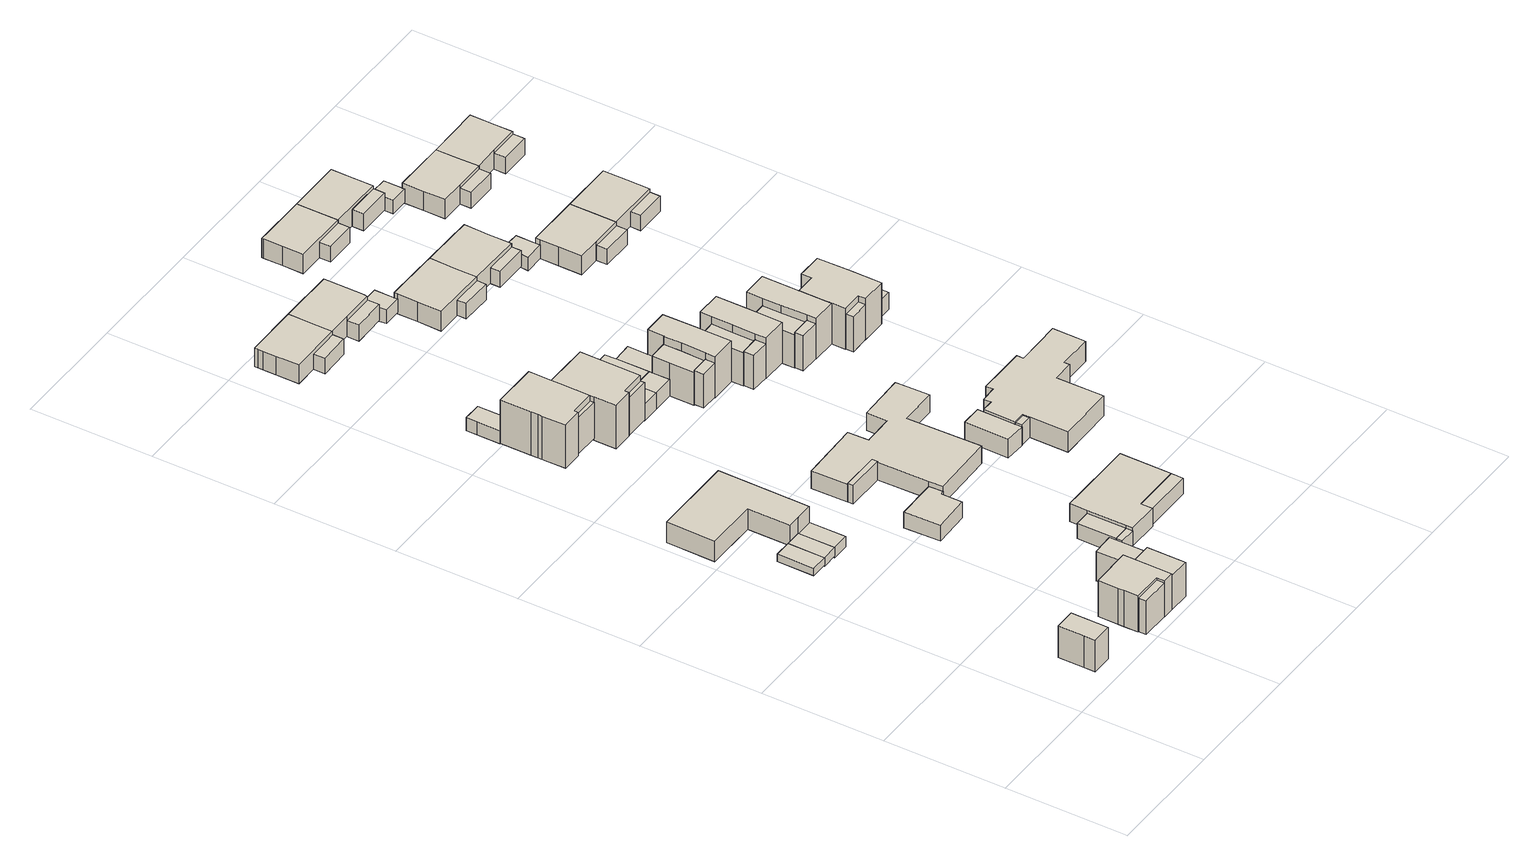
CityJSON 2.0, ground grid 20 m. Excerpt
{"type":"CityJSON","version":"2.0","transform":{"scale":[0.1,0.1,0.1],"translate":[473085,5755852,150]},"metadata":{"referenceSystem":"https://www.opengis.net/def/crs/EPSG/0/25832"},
"CityObjects":{
"building1":{"type":"Building","attributes":{"Gemeindeschluessel":"05711000","BezugspunktDach":"2000","function":"31001_2460","measuredHeight":6.64},"address":[{"country":"Germany","locality":"Bielefeld","thoroughfareNumber":"18","thoroughfareName":"Pommernweg"}],"geometry":[{"type":"Solid","lod":"1","boundaries":[[[[0,1,2,3,4]],[[5,6,7,8,9]],[[5,9,4,3]],[[6,5,3,2]],[[7,6,2,1]],[[8,7,1,0]],[[9,8,0,4]]]]}]},
"building2":{"type":"Building","attributes":{"Gemeindeschluessel":"05711000","BezugspunktDach":"2000","function":"31001_2460","measuredHeight":1.25},"address":[{"country":"Germany","locality":"Bielefeld","thoroughfareNumber":"3","thoroughfareName":"Pommernweg"}],"geometry":[{"type":"Solid","lod":"1","boundaries":[[[[10,11,12,13]],[[14,15,16,17]],[[14,17,13,12]],[[15,14,12,11]],[[16,15,11,10]],[[17,16,10,13]]]]}]},
"building3":{"type":"Building","attributes":{"Gemeindeschluessel":"05711000","BezugspunktDach":"2000","function":"31001_2460","measuredHeight":1.43},"address":[{"country":"Germany","locality":"Bielefeld","thoroughfareNumber":"2","thoroughfareName":"Pommernweg"}],"geometry":[{"type":"Solid","lod":"1","boundaries":[[[[18,19,10,13,20]],[[21,22,23,24,25]],[[21,25,20,13]],[[22,21,13,10]],[[23,22,10,19]],[[24,23,19,18]],[[25,24,18,20]]]]}]},
"building4":{"type":"Building","attributes":{"Gemeindeschluessel":"05711000","function":"31001_1010"},"address":[{"country":"Germany","locality":"Bielefeld","thoroughfareNumber":"20","thoroughfareName":"Pommernweg"}],"children":["building4-1","building4-2","building4-3"]},
"building4-1":{"type":"BuildingPart","attributes":{"BezugspunktDach":"2000","measuredHeight":7.22},"parents":["building4"],"geometry":[{"type":"Solid","lod":"1","boundaries":[[[[26,27,28,29,30,31,32,33,34,35]],[[36,37,38,39,40,41,42,43,44,45]],[[36,45,35,34]],[[37,36,34,33]],[[38,37,33,32]],[[39,38,32,31]],[[40,39,31,30]],[[41,40,30,29]],[[42,41,29,28]],[[43,42,28,27]],[[44,43,27,26]],[[45,44,26,35]]]]}]},
"building4-2":{"type":"BuildingPart","attributes":{"BezugspunktDach":"2000","measuredHeight":6.06},"parents":["building4"],"geometry":[{"type":"Solid","lod":"1","boundaries":[[[[46,47,48,49]],[[36,44,50,51]],[[36,51,49,48]],[[44,36,48,47]],[[50,44,47,46]],[[51,50,46,49]]]]}]},
"building4-3":{"type":"BuildingPart","attributes":{"BezugspunktDach":"2000","measuredHeight":6.08},"address":[{"country":"Germany","locality":"Bielefeld","thoroughfareNumber":"20","thoroughfareName":"Pommernweg"}],"parents":["building4"],"geometry":[{"type":"Solid","lod":"1","boundaries":[[[[52,53,54,55]],[[56,57,58,59]],[[56,59,55,54]],[[57,56,54,53]],[[58,57,53,52]],[[59,58,52,55]]]]}]},
"building5":{"type":"Building","attributes":{"Gemeindeschluessel":"05711000","BezugspunktDach":"2000","function":"31001_1010","measuredHeight":3.53},"address":[{"country":"Germany","locality":"Bielefeld","thoroughfareNumber":"13","thoroughfareName":"Pommernweg"}],"geometry":[{"type":"Solid","lod":"1","boundaries":[[[[60,61,62,63,64,65,66]],[[67,68,69,70,71,72,73]],[[67,73,66,65]],[[68,67,65,64]],[[69,68,64,63]],[[70,69,63,62]],[[71,70,62,61]],[[72,71,61,60]],[[73,72,60,66]]]]}]},
"building6":{"type":"Building","attributes":{"Gemeindeschluessel":"05711000","BezugspunktDach":"2000","function":"31001_2460","measuredHeight":1.77},"address":[{"country":"Germany","locality":"Bielefeld","thoroughfareNumber":"1","thoroughfareName":"Pommernweg"}],"geometry":[{"type":"Solid","lod":"1","boundaries":[[[[74,18,20,75]],[[76,77,78,79]],[[76,79,75,20]],[[77,76,20,18]],[[78,77,18,74]],[[79,78,74,75]]]]}]},
"building7":{"type":"Building","attributes":{"Gemeindeschluessel":"05711000","BezugspunktDach":"2000","function":"31001_2460","measuredHeight":6.46},"address":[{"country":"Germany","locality":"Bielefeld","thoroughfareNumber":"20","thoroughfareName":"Pommernweg"}],"geometry":[{"type":"Solid","lod":"1","boundaries":[[[[80,81,82,83]],[[84,85,86,87]],[[84,87,83,82]],[[85,84,82,81]],[[86,85,81,80]],[[87,86,80,83]]]]}]},
"building8":{"type":"Building","attributes":{"Gemeindeschluessel":"05711000","BezugspunktDach":"2000","function":"31001_2460","measuredHeight":2.78},"address":[{"country":"Germany","locality":"Bielefeld","thoroughfareNumber":"15","thoroughfareName":"Pommernweg"}],"geometry":[{"type":"Solid","lod":"1","boundaries":[[[[88,89,90,91,92,93]],[[94,95,96,97,98,99]],[[94,99,93,92]],[[95,94,92,91]],[[96,95,91,90]],[[97,96,90,89]],[[98,97,89,88]],[[99,98,88,93]]]]}]},
"building9":{"type":"Building","attributes":{"Gemeindeschluessel":"05711000","BezugspunktDach":"2000","function":"51009_1610","measuredHeight":2.67},"address":[{"country":"Germany"}],"geometry":[{"type":"Solid","lod":"1","boundaries":[[[[100,101,102,103]],[[104,105,106,107]],[[104,107,103,102]],[[105,104,102,101]],[[106,105,101,100]],[[107,106,100,103]]]]}]},
"building10":{"type":"Building","attributes":{"Gemeindeschluessel":"05711000","BezugspunktDach":"2000","function":"31001_2460","measuredHeight":2.72},"address":[{"country":"Germany","locality":"Bielefeld","thoroughfareNumber":"22","thoroughfareName":"Pommernweg"}],"geometry":[{"type":"Solid","lod":"1","boundaries":[[[[108,109,101,100]],[[110,111,112,113]],[[110,113,100,101]],[[111,110,101,109]],[[112,111,109,108]],[[113,112,108,100]]]]}]},
"building11":{"type":"Building","attributes":{"Gemeindeschluessel":"05711000","function":"31001_1010"},"address":[{"country":"Germany","locality":"Bielefeld","thoroughfareNumber":"8","thoroughfareName":"Ostpreußenweg"}],"children":["building11-1","building11-2"]},
"building11-1":{"type":"BuildingPart","attributes":{"BezugspunktDach":"2000","measuredHeight":9.04},"parents":["building11"],"geometry":[{"type":"Solid","lod":"1","boundaries":[[[[114,115,116,117,118,119,120,121,122,123,124,125]],[[126,127,128,129,130,131,132,133,134,135,136,137]],[[126,137,125,124]],[[127,126,124,123]],[[128,127,123,122]],[[129,128,122,121]],[[130,129,121,120]],[[131,130,120,119]],[[132,131,119,118]],[[133,132,118,117]],[[134,133,117,116]],[[135,134,116,115]],[[136,135,115,114]],[[137,136,114,125]]]]}]},
"building11-2":{"type":"BuildingPart","attributes":{"BezugspunktDach":"2000","measuredHeight":6.36},"address":[{"country":"Germany","locality":"Bielefeld","thoroughfareNumber":"8","thoroughfareName":"Ostpreußenweg"}],"parents":["building11"],"geometry":[{"type":"Solid","lod":"1","boundaries":[[[[138,139,140,141]],[[142,143,144,145]],[[142,145,141,140]],[[143,142,140,139]],[[144,143,139,138]],[[145,144,138,141]]]]}]},
"building12":{"type":"Building","attributes":{"Gemeindeschluessel":"05711000","BezugspunktDach":"2000","function":"31001_2460","measuredHeight":2.26},"address":[{"country":"Germany","locality":"Bielefeld","thoroughfareNumber":"8","thoroughfareName":"Ostpreußenweg"}],"geometry":[{"type":"Solid","lod":"1","boundaries":[[[[146,147,148,149,150]],[[151,152,153,154,155]],[[151,155,150,149]],[[152,151,149,148]],[[153,152,148,147]],[[154,153,147,146]],[[155,154,146,150]]]]}]},
"building13":{"type":"Building","attributes":{"Gemeindeschluessel":"05711000","function":"31001_1010"},"address":[{"country":"Germany","locality":"Bielefeld","thoroughfareNumber":"10","thoroughfareName":"Ostpreußenweg"}],"children":["building13-1","building13-2"]},
"building13-1":{"type":"BuildingPart","attributes":{"BezugspunktDach":"2000","measuredHeight":9.1},"parents":["building13"],"geometry":[{"type":"Solid","lod":"1","boundaries":[[[[156,157,116,158,114,159,160,161,162,163,164]],[[165,166,167,168,169,136,170,134,171,172,173]],[[165,173,164,163]],[[166,165,163,162]],[[167,166,162,161]],[[168,167,161,160]],[[169,168,160,159]],[[136,169,159,114]],[[170,136,114,158]],[[134,170,158,116]],[[171,134,116,157]],[[172,171,157,156]],[[173,172,156,164]]]]}]},
"building13-2":{"type":"BuildingPart","attributes":{"BezugspunktDach":"2000","measuredHeight":6.65},"address":[{"country":"Germany","locality":"Bielefeld","thoroughfareNumber":"10","thoroughfareName":"Ostpreußenweg"}],"parents":["building13"],"geometry":[{"type":"Solid","lod":"1","boundaries":[[[[174,175,176,177]],[[178,179,180,181]],[[178,181,177,176]],[[179,178,176,175]],[[180,179,175,174]],[[181,180,174,177]]]]}]},
"building14":{"type":"Building","attributes":{"Gemeindeschluessel":"05711000","BezugspunktDach":"2000","function":"31001_2460","measuredHeight":2.27},"address":[{"country":"Germany","locality":"Bielefeld","thoroughfareNumber":"10","thoroughfareName":"Ostpreußenweg"}],"geometry":[{"type":"Solid","lod":"1","boundaries":[[[[182,183,184,185,186]],[[187,188,189,190,191]],[[187,191,186,185]],[[188,187,185,184]],[[189,188,184,183]],[[190,189,183,182]],[[191,190,182,186]]]]}]},
"building15":{"type":"Building","attributes":{"Gemeindeschluessel":"05711000","function":"31001_1010"},"address":[{"country":"Germany","locality":"Bielefeld","thoroughfareNumber":"22","thoroughfareName":"Pommernweg"}],"children":["building15-1","building15-2"]},
"building15-1":{"type":"BuildingPart","attributes":{"BezugspunktDach":"2000","measuredHeight":3.2},"parents":["building15"],"geometry":[{"type":"Solid","lod":"1","boundaries":[[[[192,193,194,195,196,197,198,199]],[[200,201,202,203,113,112,204,205]],[[200,205,199,198]],[[201,200,198,197]],[[202,201,197,196]],[[203,202,196,195]],[[113,203,195,194]],[[112,113,194,193]],[[204,112,193,192]],[[205,204,192,199]]]]}]},
"building15-2":{"type":"BuildingPart","attributes":{"BezugspunktDach":"2000","measuredHeight":2.81},"address":[{"country":"Germany","locality":"Bielefeld","thoroughfareNumber":"22","thoroughfareName":"Pommernweg"}],"parents":["building15"],"geometry":[{"type":"Solid","lod":"1","boundaries":[[[[197,196,206,198]],[[207,208,209,210]],[[207,210,198,206]],[[208,207,206,196]],[[209,208,196,197]],[[210,209,197,198]]]]}]},
"building16":{"type":"Building","attributes":{"Gemeindeschluessel":"05711000","function":"31001_1010"},"address":[{"country":"Germany","locality":"Bielefeld","thoroughfareNumber":"1","thoroughfareName":"Ostpreußenweg"}],"children":["building16-1","building16-2"]},
"building16-1":{"type":"BuildingPart","attributes":{"BezugspunktDach":"2000","measuredHeight":3.64},"parents":["building16"],"geometry":[{"type":"Solid","lod":"1","boundaries":[[[[211,212,213,214,215,216,217,218]],[[219,220,221,222,223,224,225,226]],[[219,226,218,217]],[[220,219,217,216]],[[221,220,216,215]],[[222,221,215,214]],[[223,222,214,213]],[[224,223,213,212]],[[225,224,212,211]],[[226,225,211,218]]]]}]},
"building16-2":{"type":"BuildingPart","attributes":{"BezugspunktDach":"2000","measuredHeight":2.69},"address":[{"country":"Germany","locality":"Bielefeld","thoroughfareNumber":"1","thoroughfareName":"Ostpreußenweg"}],"parents":["building16"],"geometry":[{"type":"Solid","lod":"1","boundaries":[[[[227,228,229,230]],[[231,232,226,233]],[[231,233,230,229]],[[232,231,229,228]],[[226,232,228,227]],[[233,226,227,230]]]]}]},
"building17":{"type":"Building","attributes":{"Gemeindeschluessel":"05711000","function":"31001_1010"},"address":[{"country":"Germany","locality":"Bielefeld","thoroughfareNumber":"15","thoroughfareName":"Pommernweg"}],"children":["building17-1","building17-2"]},
"building17-1":{"type":"BuildingPart","attributes":{"BezugspunktDach":"2000","measuredHeight":3.08},"parents":["building17"],"geometry":[{"type":"Solid","lod":"1","boundaries":[[[[234,235,236,237,238,239,240,241,242,243,244,245,246,247]],[[248,249,250,251,252,253,254,255,256,257,258,259,260,261]],[[248,261,247,246]],[[249,248,246,245]],[[250,249,245,244]],[[251,250,244,243]],[[252,251,243,242]],[[253,252,242,241]],[[254,253,241,240]],[[255,254,240,239]],[[256,255,239,238]],[[257,256,238,237]],[[258,257,237,236]],[[259,258,236,235]],[[260,259,235,234]],[[261,260,234,247]]]]}]},
"building17-2":{"type":"BuildingPart","attributes":{"BezugspunktDach":"2000","measuredHeight":3.23},"address":[{"country":"Germany","locality":"Bielefeld","thoroughfareNumber":"15","thoroughfareName":"Pommernweg"}],"parents":["building17"],"geometry":[{"type":"Solid","lod":"1","boundaries":[[[[262,263,264,265]],[[253,266,255,254]],[[253,254,265,264]],[[266,253,264,263]],[[255,266,263,262]],[[254,255,262,265]]]]}]},
"building18":{"type":"Building","attributes":{"Gemeindeschluessel":"05711000","BezugspunktDach":"2000","function":"31001_2460","measuredHeight":2.81},"address":[{"country":"Germany","locality":"Bielefeld","thoroughfareNumber":"10","thoroughfareName":"Ostpreußenweg"}],"geometry":[{"type":"Solid","lod":"1","boundaries":[[[[267,268,269,270,271,272]],[[273,274,275,276,277,278]],[[273,278,272,271]],[[274,273,271,270]],[[275,274,270,269]],[[276,275,269,268]],[[277,276,268,267]],[[278,277,267,272]]]]}]},
"building19":{"type":"Building","attributes":{"Gemeindeschluessel":"05711000","function":"31001_2460"},"address":[{"country":"Germany","locality":"Bielefeld","thoroughfareNumber":"12","thoroughfareName":"Ostpreußenweg"}],"children":["building19-1","building19-2"]},
"building19-1":{"type":"BuildingPart","attributes":{"BezugspunktDach":"2000","measuredHeight":2.83},"parents":["building19"],"geometry":[{"type":"Solid","lod":"1","boundaries":[[[[279,280,267,272,281]],[[278,277,282,283,284]],[[278,284,281,272]],[[277,278,272,267]],[[282,277,267,280]],[[283,282,280,279]],[[284,283,279,281]]]]}]},
"building19-2":{"type":"BuildingPart","attributes":{"BezugspunktDach":"2000","measuredHeight":2.82},"address":[{"country":"Germany","locality":"Bielefeld","thoroughfareNumber":"12","thoroughfareName":"Ostpreußenweg"}],"parents":["building19"],"geometry":[{"type":"Solid","lod":"1","boundaries":[[[[285,281,272,271,286]],[[273,278,284,287,288]],[[273,288,286,271]],[[278,273,271,272]],[[284,278,272,281]],[[287,284,281,285]],[[288,287,285,286]]]]}]},
"building20":{"type":"Building","attributes":{"Gemeindeschluessel":"05711000","BezugspunktDach":"2000","function":"31001_2460","measuredHeight":3.27},"address":[{"country":"Germany","locality":"Bielefeld","thoroughfareNumber":"17","thoroughfareName":"Pommernweg"}],"geometry":[{"type":"Solid","lod":"1","boundaries":[[[[289,290,291,292,293,294]],[[295,296,297,298,299,300]],[[295,300,294,293]],[[296,295,293,292]],[[297,296,292,291]],[[298,297,291,290]],[[299,298,290,289]],[[300,299,289,294]]]]}]},
"building21":{"type":"Building","attributes":{"Gemeindeschluessel":"05711000","function":"31001_1010"},"address":[{"country":"Germany","locality":"Bielefeld","thoroughfareNumber":"3","thoroughfareName":"Ostpreußenweg"}],"children":["building21-1","building21-2"]},
"building21-1":{"type":"BuildingPart","attributes":{"BezugspunktDach":"2000","measuredHeight":3.88},"parents":["building21"],"geometry":[{"type":"Solid","lod":"1","boundaries":[[[[301,302,303,304,212,211,218,305]],[[306,307,308,309,310,311,312,313]],[[306,313,305,218]],[[307,306,218,211]],[[308,307,211,212]],[[309,308,212,304]],[[310,309,304,303]],[[311,310,303,302]],[[312,311,302,301]],[[313,312,301,305]]]]}]},
"building21-2":{"type":"BuildingPart","attributes":{"BezugspunktDach":"2000","measuredHeight":3.11},"address":[{"country":"Germany","locality":"Bielefeld","thoroughfareNumber":"3","thoroughfareName":"Ostpreußenweg"}],"parents":["building21"],"geometry":[{"type":"Solid","lod":"1","boundaries":[[[[314,315,316,317]],[[318,313,312,319]],[[318,319,317,316]],[[313,318,316,315]],[[312,313,315,314]],[[319,312,314,317]]]]}]},
"building22":{"type":"Building","attributes":{"Gemeindeschluessel":"05711000","BezugspunktDach":"2000","function":"31001_2460","measuredHeight":2.95},"address":[{"country":"Germany","locality":"Bielefeld","thoroughfareNumber":"12","thoroughfareName":"Ostpreußenweg"}],"geometry":[{"type":"Solid","lod":"1","boundaries":[[[[320,321,279,281,285,322]],[[323,324,325,326,327,328]],[[323,328,322,285]],[[324,323,285,281]],[[325,324,281,279]],[[326,325,279,321]],[[327,326,321,320]],[[328,327,320,322]]]]}]},
"building23":{"type":"Building","attributes":{"Gemeindeschluessel":"05711000","function":"31001_1010"},"address":[{"country":"Germany","locality":"Bielefeld","thoroughfareNumber":"12","thoroughfareName":"Ostpreußenweg"}],"children":["building23-1","building23-2","building23-3"]},
"building23-1":{"type":"BuildingPart","attributes":{"BezugspunktDach":"2000","measuredHeight":8.63},"parents":["building23"],"geometry":[{"type":"Solid","lod":"1","boundaries":[[[[329,330,331,332,333,334,335,336,337,338]],[[339,340,341,342,343,344,345,346,347,348]],[[339,348,338,337]],[[340,339,337,336]],[[341,340,336,335]],[[342,341,335,334]],[[343,342,334,333]],[[344,343,333,332]],[[345,344,332,331]],[[346,345,331,330]],[[347,346,330,329]],[[348,347,329,338]]]]}]},
"building23-2":{"type":"BuildingPart","attributes":{"BezugspunktDach":"2000","measuredHeight":5.96},"parents":["building23"],"geometry":[{"type":"Solid","lod":"1","boundaries":[[[[349,350,351,352,353]],[[354,288,287,342,340]],[[354,340,353,352]],[[288,354,352,351]],[[287,288,351,350]],[[342,287,350,349]],[[340,342,349,353]]]]}]},
"building23-3":{"type":"BuildingPart","attributes":{"BezugspunktDach":"2000","measuredHeight":6.03},"address":[{"country":"Germany","locality":"Bielefeld","thoroughfareNumber":"12","thoroughfareName":"Ostpreußenweg"}],"parents":["building23"],"geometry":[{"type":"Solid","lod":"1","boundaries":[[[[355,356,357,358]],[[359,360,361,362]],[[359,362,358,357]],[[360,359,357,356]],[[361,360,356,355]],[[362,361,355,358]]]]}]},
"building24":{"type":"Building","attributes":{"Gemeindeschluessel":"05711000","BezugspunktDach":"2000","function":"51009_1610","measuredHeight":2.41},"address":[{"country":"Germany"}],"geometry":[{"type":"Solid","lod":"1","boundaries":[[[[363,364,365,366,367,368,369]],[[370,371,372,373,374,375,376]],[[370,376,369,368]],[[371,370,368,367]],[[372,371,367,366]],[[373,372,366,365]],[[374,373,365,364]],[[375,374,364,363]],[[376,375,363,369]]]]}]},
"building25":{"type":"Building","attributes":{"Gemeindeschluessel":"05711000","BezugspunktDach":"2000","function":"31001_2460","measuredHeight":2.93},"address":[{"country":"Germany","locality":"Bielefeld","thoroughfareNumber":"14","thoroughfareName":"Ostpreußenweg"}],"geometry":[{"type":"Solid","lod":"1","boundaries":[[[[377,378,379,380,381]],[[382,383,384,385,386]],[[382,386,381,380]],[[383,382,380,379]],[[384,383,379,378]],[[385,384,378,377]],[[386,385,377,381]]]]}]},
"building26":{"type":"Building","attributes":{"Gemeindeschluessel":"05711000","function":"31001_1010"},"address":[{"country":"Germany","locality":"Bielefeld","thoroughfareNumber":"14","thoroughfareName":"Ostpreußenweg"}],"children":["building26-1","building26-2","building26-3"]},
"building26-1":{"type":"BuildingPart","attributes":{"BezugspunktDach":"2000","measuredHeight":8.55},"parents":["building26"],"geometry":[{"type":"Solid","lod":"1","boundaries":[[[[387,388,389,390,391,392,393,394,395]],[[396,397,398,399,400,401,402,403,404]],[[396,404,395,394]],[[397,396,394,393]],[[398,397,393,392]],[[399,398,392,391]],[[400,399,391,390]],[[401,400,390,389]],[[402,401,389,388]],[[403,402,388,387]],[[404,403,387,395]]]]}]},
"building26-2":{"type":"BuildingPart","attributes":{"BezugspunktDach":"2000","measuredHeight":5.97},"parents":["building26"],"geometry":[{"type":"Solid","lod":"1","boundaries":[[[[405,406,407,408,409]],[[410,411,412,400,398]],[[410,398,409,408]],[[411,410,408,407]],[[412,411,407,406]],[[400,412,406,405]],[[398,400,405,409]]]]}]},
"building26-3":{"type":"BuildingPart","attributes":{"BezugspunktDach":"2000","measuredHeight":6.14},"address":[{"country":"Germany","locality":"Bielefeld","thoroughfareNumber":"14","thoroughfareName":"Ostpreußenweg"}],"parents":["building26"],"geometry":[{"type":"Solid","lod":"1","boundaries":[[[[413,414,415,416]],[[417,418,419,420]],[[417,420,416,415]],[[418,417,415,414]],[[419,418,414,413]],[[420,419,413,416]]]]}]},
"building27":{"type":"Building","attributes":{"Gemeindeschluessel":"05711000","function":"31001_1010"},"address":[{"country":"Germany","locality":"Bielefeld","thoroughfareNumber":"9","thoroughfareName":"Ostpreußenweg"}],"children":["building27-1","building27-2"]},
"building27-1":{"type":"BuildingPart","attributes":{"BezugspunktDach":"2000","measuredHeight":3.85},"parents":["building27"],"geometry":[{"type":"Solid","lod":"1","boundaries":[[[[421,422,423,424,425,426,427]],[[428,429,430,431,432,433,434]],[[428,434,427,426]],[[429,428,426,425]],[[430,429,425,424]],[[431,430,424,423]],[[432,431,423,422]],[[433,432,422,421]],[[434,433,421,427]]]]}]},
"building27-2":{"type":"BuildingPart","attributes":{"BezugspunktDach":"2000","measuredHeight":2.69},"address":[{"country":"Germany","locality":"Bielefeld","thoroughfareNumber":"9","thoroughfareName":"Ostpreußenweg"}],"parents":["building27"],"geometry":[{"type":"Solid","lod":"1","boundaries":[[[[435,436,437,438]],[[439,440,441,442]],[[439,442,438,437]],[[440,439,437,436]],[[441,440,436,435]],[[442,441,435,438]]]]}]},
"building28":{"type":"Building","attributes":{"Gemeindeschluessel":"05711000","function":"31001_1010"},"address":[{"country":"Germany","locality":"Bielefeld","thoroughfareNumber":"17","thoroughfareName":"Pommernweg"}],"children":["building28-1","building28-2"]},
"building28-1":{"type":"BuildingPart","attributes":{"BezugspunktDach":"2000","measuredHeight":3.62},"parents":["building28"],"geometry":[{"type":"Solid","lod":"1","boundaries":[[[[443,444,445,446,447,448,449,450,451,452,453,454,455,456,457,458,459]],[[460,461,462,463,464,465,466,467,468,469,470,471,472,473,474,475,476]],[[460,476,459,458]],[[461,460,458,457]],[[462,461,457,456]],[[463,462,456,455]],[[464,463,455,454]],[[465,464,454,453]],[[466,465,453,452]],[[467,466,452,451]],[[468,467,451,450]],[[469,468,450,449]],[[470,469,449,448]],[[471,470,448,447]],[[472,471,447,446]],[[473,472,446,445]],[[474,473,445,444]],[[475,474,444,443]],[[476,475,443,459]]]]}]},
"building28-2":{"type":"BuildingPart","attributes":{"BezugspunktDach":"2000","measuredHeight":3.48},"address":[{"country":"Germany","locality":"Bielefeld","thoroughfareNumber":"17","thoroughfareName":"Pommernweg"}],"parents":["building28"],"geometry":[{"type":"Solid","lod":"1","boundaries":[[[[477,478,479,480]],[[481,470,469,468]],[[481,468,480,479]],[[470,481,479,478]],[[469,470,478,477]],[[468,469,477,480]]]]}]},
"building29":{"type":"Building","attributes":{"Gemeindeschluessel":"05711000","BezugspunktDach":"2000","function":"31001_2460","measuredHeight":2.94},"address":[{"country":"Germany","locality":"Bielefeld","thoroughfareNumber":"16","thoroughfareName":"Ostpreußenweg"}],"geometry":[{"type":"Solid","lod":"1","boundaries":[[[[482,483,484,485,486]],[[487,488,489,490,491]],[[487,491,486,485]],[[488,487,485,484]],[[489,488,484,483]],[[490,489,483,482]],[[491,490,482,486]]]]}]},
"building30":{"type":"Building","attributes":{"Gemeindeschluessel":"05711000","function":"31001_1010"},"address":[{"country":"Germany","locality":"Bielefeld","thoroughfareNumber":"16","thoroughfareName":"Ostpreußenweg"}],"children":["building30-1","building30-2","building30-3"]},
"building30-1":{"type":"BuildingPart","attributes":{"BezugspunktDach":"2000","measuredHeight":8.55},"parents":["building30"],"geometry":[{"type":"Solid","lod":"1","boundaries":[[[[492,493,494,495,496,497,498,499,500]],[[501,502,503,504,505,506,507,508,509]],[[501,509,500,499]],[[502,501,499,498]],[[503,502,498,497]],[[504,503,497,496]],[[505,504,496,495]],[[506,505,495,494]],[[507,506,494,493]],[[508,507,493,492]],[[509,508,492,500]]]]}]},
"building30-2":{"type":"BuildingPart","attributes":{"BezugspunktDach":"2000","measuredHeight":5.93},"parents":["building30"],"geometry":[{"type":"Solid","lod":"1","boundaries":[[[[510,511,512,513,514]],[[515,516,517,507,505]],[[515,505,514,513]],[[516,515,513,512]],[[517,516,512,511]],[[507,517,511,510]],[[505,507,510,514]]]]}]},
"building30-3":{"type":"BuildingPart","attributes":{"BezugspunktDach":"2000","measuredHeight":6.19},"address":[{"country":"Germany","locality":"Bielefeld","thoroughfareNumber":"16","thoroughfareName":"Ostpreußenweg"}],"parents":["building30"],"geometry":[{"type":"Solid","lod":"1","boundaries":[[[[518,519,520,521]],[[522,523,524,525]],[[522,525,521,520]],[[523,522,520,519]],[[524,523,519,518]],[[525,524,518,521]]]]}]},
"building31":{"type":"Building","attributes":{"Gemeindeschluessel":"05711000","function":"31001_1010"},"address":[{"country":"Germany","locality":"Bielefeld","thoroughfareNumber":"5","thoroughfareName":"Ostpreußenweg"}],"children":["building31-1","building31-2"]},
"building31-1":{"type":"BuildingPart","attributes":{"BezugspunktDach":"2000","measuredHeight":3.73},"parents":["building31"],"geometry":[{"type":"Solid","lod":"1","boundaries":[[[[526,527,528,529,530,531,532]],[[533,534,535,536,537,538,539]],[[533,539,532,531]],[[534,533,531,530]],[[535,534,530,529]],[[536,535,529,528]],[[537,536,528,527]],[[538,537,527,526]],[[539,538,526,532]]]]}]},
"building31-2":{"type":"BuildingPart","attributes":{"BezugspunktDach":"2000","measuredHeight":2.81},"address":[{"country":"Germany","locality":"Bielefeld","thoroughfareNumber":"5","thoroughfareName":"Ostpreußenweg"}],"parents":["building31"],"geometry":[{"type":"Solid","lod":"1","boundaries":[[[[540,541,542,543]],[[544,545,546,547]],[[544,547,543,542]],[[545,544,542,541]],[[546,545,541,540]],[[547,546,540,543]]]]}]},
"building32":{"type":"Building","attributes":{"Gemeindeschluessel":"05711000","function":"31001_1010"},"address":[{"country":"Germany","locality":"Bielefeld","thoroughfareNumber":"11","thoroughfareName":"Ostpreußenweg"}],"children":["building32-1","building32-2"]},
"building32-1":{"type":"BuildingPart","attributes":{"BezugspunktDach":"2000","measuredHeight":3.86},"parents":["building32"],"geometry":[{"type":"Solid","lod":"1","boundaries":[[[[548,549,421,427,426,550,551]],[[552,428,434,433,553,554,555]],[[552,555,551,550]],[[428,552,550,426]],[[434,428,426,427]],[[433,434,427,421]],[[553,433,421,549]],[[554,553,549,548]],[[555,554,548,551]]]]}]},
"building32-2":{"type":"BuildingPart","attributes":{"BezugspunktDach":"2000","measuredHeight":2.8},"address":[{"country":"Germany","locality":"Bielefeld","thoroughfareNumber":"11","thoroughfareName":"Ostpreußenweg"}],"parents":["building32"],"geometry":[{"type":"Solid","lod":"1","boundaries":[[[[556,557,558,559]],[[560,561,562,563]],[[560,563,559,558]],[[561,560,558,557]],[[562,561,557,556]],[[563,562,556,559]]]]}]},
"building33":{"type":"Building","attributes":{"Gemeindeschluessel":"05711000","BezugspunktDach":"2000","function":"31001_2460","measuredHeight":2.92},"address":[{"country":"Germany","locality":"Bielefeld","thoroughfareNumber":"18","thoroughfareName":"Ostpreußenweg"}],"geometry":[{"type":"Solid","lod":"1","boundaries":[[[[564,565,566,567,568]],[[569,570,571,572,573]],[[569,573,568,567]],[[570,569,567,566]],[[571,570,566,565]],[[572,571,565,564]],[[573,572,564,568]]]]}]},
"building34":{"type":"Building","attributes":{"Gemeindeschluessel":"05711000","function":"31001_1010"},"address":[{"country":"Germany","locality":"Bielefeld","thoroughfareNumber":"18","thoroughfareName":"Ostpreußenweg"}],"children":["building34-1","building34-2"]},
"building34-1":{"type":"BuildingPart","attributes":{"BezugspunktDach":"2000","measuredHeight":8.57},"parents":["building34"],"geometry":[{"type":"Solid","lod":"1","boundaries":[[[[574,575,576,577,578,579,580,581,582,583,584,585]],[[586,587,588,589,590,503,591,502,592,593,594,595]],[[586,595,585,584]],[[587,586,584,583]],[[588,587,583,582]],[[589,588,582,581]],[[590,589,581,580]],[[503,590,580,579]],[[591,503,579,578]],[[502,591,578,577]],[[592,502,577,576]],[[593,592,576,575]],[[594,593,575,574]],[[595,594,574,585]]]]}]},
"building34-2":{"type":"BuildingPart","attributes":{"BezugspunktDach":"2000","measuredHeight":6.18},"address":[{"country":"Germany","locality":"Bielefeld","thoroughfareNumber":"18","thoroughfareName":"Ostpreußenweg"}],"parents":["building34"],"geometry":[{"type":"Solid","lod":"1","boundaries":[[[[596,597,598,599]],[[600,601,602,603]],[[600,603,599,598]],[[601,600,598,597]],[[602,601,597,596]],[[603,602,596,599]]]]}]},
"building35":{"type":"Building","attributes":{"Gemeindeschluessel":"05711000","BezugspunktDach":"2000","function":"51009_1610","measuredHeight":2.33},"address":[{"country":"Germany"}],"geometry":[{"type":"Solid","lod":"1","boundaries":[[[[604,605,606,607,608,609,610]],[[611,612,613,614,615,616,617]],[[611,617,610,609]],[[612,611,609,608]],[[613,612,608,607]],[[614,613,607,606]],[[615,614,606,605]],[[616,615,605,604]],[[617,616,604,610]]]]}]},
"building36":{"type":"Building","attributes":{"Gemeindeschluessel":"05711000","function":"31001_1010"},"address":[{"country":"Germany","locality":"Bielefeld","thoroughfareNumber":"7","thoroughfareName":"Ostpreußenweg"}],"children":["building36-1","building36-2"]},
"building36-1":{"type":"BuildingPart","attributes":{"BezugspunktDach":"2000","measuredHeight":3.82},"parents":["building36"],"geometry":[{"type":"Solid","lod":"1","boundaries":[[[[618,619,526,532,531,620,621]],[[622,623,624,625,626,627,628]],[[622,628,621,620]],[[623,622,620,531]],[[624,623,531,532]],[[625,624,532,526]],[[626,625,526,619]],[[627,626,619,618]],[[628,627,618,621]]]]}]},
"building36-2":{"type":"BuildingPart","attributes":{"BezugspunktDach":"2000","measuredHeight":3.18},"address":[{"country":"Germany","locality":"Bielefeld","thoroughfareNumber":"7","thoroughfareName":"Ostpreußenweg"}],"parents":["building36"],"geometry":[{"type":"Solid","lod":"1","boundaries":[[[[629,630,631,632]],[[633,634,635,622]],[[633,622,632,631]],[[634,633,631,630]],[[635,634,630,629]],[[622,635,629,632]]]]}]},
"building37":{"type":"Building","attributes":{"Gemeindeschluessel":"05711000","BezugspunktDach":"2000","function":"31001_2460","measuredHeight":2.94},"address":[{"country":"Germany","locality":"Bielefeld","thoroughfareNumber":"18","thoroughfareName":"Ostpreußenweg"}],"geometry":[{"type":"Solid","lod":"1","boundaries":[[[[636,637,638,639,640]],[[641,642,643,644,645]],[[641,645,640,639]],[[642,641,639,638]],[[643,642,638,637]],[[644,643,637,636]],[[645,644,636,640]]]]}]},
"building38":{"type":"Building","attributes":{"Gemeindeschluessel":"05711000","function":"31001_1010"},"address":[{"country":"Germany","locality":"Bielefeld","thoroughfareNumber":"21","thoroughfareName":"Ostpreußenweg"}],"children":["building38-1","building38-2"]},
"building38-1":{"type":"BuildingPart","attributes":{"BezugspunktDach":"2000","measuredHeight":3.66},"parents":["building38"],"geometry":[{"type":"Solid","lod":"1","boundaries":[[[[646,647,648,649,650,651,652,653]],[[654,655,656,657,611,617,658,659]],[[654,659,653,652]],[[655,654,652,651]],[[656,655,651,650]],[[657,656,650,649]],[[611,657,649,648]],[[617,611,648,647]],[[658,617,647,646]],[[659,658,646,653]]]]}]},
"building38-2":{"type":"BuildingPart","attributes":{"BezugspunktDach":"2000","measuredHeight":2.7},"address":[{"country":"Germany","locality":"Bielefeld","thoroughfareNumber":"21","thoroughfareName":"Ostpreußenweg"}],"parents":["building38"],"geometry":[{"type":"Solid","lod":"1","boundaries":[[[[660,661,662,663]],[[664,665,655,654]],[[664,654,663,662]],[[665,664,662,661]],[[655,665,661,660]],[[654,655,660,663]]]]}]},
"building39":{"type":"Building","attributes":{"Gemeindeschluessel":"05711000","BezugspunktDach":"2000","function":"51009_1610","measuredHeight":2.41},"address":[{"country":"Germany"}],"geometry":[{"type":"Solid","lod":"1","boundaries":[[[[666,667,668,669,670,671,672]],[[673,674,675,676,677,678,679]],[[673,679,672,671]],[[674,673,671,670]],[[675,674,670,669]],[[676,675,669,668]],[[677,676,668,667]],[[678,677,667,666]],[[679,678,666,672]]]]}]},
"building40":{"type":"Building","attributes":{"Gemeindeschluessel":"05711000","function":"31001_1010"},"address":[{"country":"Germany","locality":"Bielefeld","thoroughfareNumber":"13","thoroughfareName":"Ostpreußenweg"}],"children":["building40-1","building40-2"]},
"building40-1":{"type":"BuildingPart","attributes":{"BezugspunktDach":"2000","measuredHeight":3.78},"parents":["building40"],"geometry":[{"type":"Solid","lod":"1","boundaries":[[[[680,681,682,683,684,685,686]],[[687,688,689,690,691,692,693]],[[687,693,686,685]],[[688,687,685,684]],[[689,688,684,683]],[[690,689,683,682]],[[691,690,682,681]],[[692,691,681,680]],[[693,692,680,686]]]]}]},
"building40-2":{"type":"BuildingPart","attributes":{"BezugspunktDach":"2000","measuredHeight":3.02},"address":[{"country":"Germany","locality":"Bielefeld","thoroughfareNumber":"13","thoroughfareName":"Ostpreußenweg"}],"parents":["building40"],"geometry":[{"type":"Solid","lod":"1","boundaries":[[[[694,695,696,697]],[[698,699,700,701]],[[698,701,697,696]],[[699,698,696,695]],[[700,699,695,694]],[[701,700,694,697]]]]}]},
"building41":{"type":"Building","attributes":{"Gemeindeschluessel":"05711000","function":"31001_1010"},"address":[{"country":"Germany","locality":"Bielefeld","thoroughfareNumber":"23","thoroughfareName":"Ostpreußenweg"}],"children":["building41-1","building41-2"]},
"building41-1":{"type":"BuildingPart","attributes":{"BezugspunktDach":"2000","measuredHeight":3.63},"parents":["building41"],"geometry":[{"type":"Solid","lod":"1","boundaries":[[[[702,646,653,652,703,704]],[[705,654,659,658,706,707]],[[705,707,704,703]],[[654,705,703,652]],[[659,654,652,653]],[[658,659,653,646]],[[706,658,646,702]],[[707,706,702,704]]]]}]},
"building41-2":{"type":"BuildingPart","attributes":{"BezugspunktDach":"2000","measuredHeight":2.65},"address":[{"country":"Germany","locality":"Bielefeld","thoroughfareNumber":"23","thoroughfareName":"Ostpreußenweg"}],"parents":["building41"],"geometry":[{"type":"Solid","lod":"1","boundaries":[[[[708,709,710,711]],[[712,713,714,705]],[[712,705,711,710]],[[713,712,710,709]],[[714,713,709,708]],[[705,714,708,711]]]]}]},
"building42":{"type":"Building","attributes":{"Gemeindeschluessel":"05711000","function":"31001_1010"},"address":[{"country":"Germany","locality":"Bielefeld","thoroughfareNumber":"15","thoroughfareName":"Ostpreußenweg"}],"children":["building42-1","building42-2"]},
"building42-1":{"type":"BuildingPart","attributes":{"BezugspunktDach":"2000","measuredHeight":3.64},"parents":["building42"],"geometry":[{"type":"Solid","lod":"1","boundaries":[[[[715,716,717,682,681,680,718]],[[700,719,720,721,722,723,724]],[[700,724,718,680]],[[719,700,680,681]],[[720,719,681,682]],[[721,720,682,717]],[[722,721,717,716]],[[723,722,716,715]],[[724,723,715,718]]]]}]},
"building42-2":{"type":"BuildingPart","attributes":{"BezugspunktDach":"2000","measuredHeight":2.83},"address":[{"country":"Germany","locality":"Bielefeld","thoroughfareNumber":"15","thoroughfareName":"Ostpreußenweg"}],"parents":["building42"],"geometry":[{"type":"Solid","lod":"1","boundaries":[[[[725,726,727,728]],[[729,724,723,730]],[[729,730,728,727]],[[724,729,727,726]],[[723,724,726,725]],[[730,723,725,728]]]]}]}
},
"vertices":[
[113,88,69],[79,88,69],[79,45,69],[79,27,69],[113,27,69],[79,27,13],[79,45,13],[79,88,13],[113,88,13],[113,27,13],
[85,535,23],[57,535,23],[57,475,23],[85,475,23],[57,475,10],[57,535,10],[85,535,10],[85,475,10],
[112,535,23],[91,535,23],[112,475,23],[85,475,8],[85,535,8],[91,535,8],[112,535,8],[112,475,8],
[251,72,79],[251,89,79],[184,88,79],[184,55,79],[184,45,79],[184,22,79],[232,22,79],[232,9,79],[251,9,79],[251,55,79],[251,9,15],[232,9,15],[232,22,15],[184,22,15],[184,45,15],[184,55,15],[184,88,15],[251,89,15],[251,72,15],[251,55,15],
[287,72,75],[251,72,75],[251,9,75],[287,9,75],[287,72,15],[287,9,15],
[232,22,76],[184,22,76],[184,9,76],[232,9,76],[184,9,16],[184,22,16],[232,22,16],[232,9,16],
[6,685,51],[5,605,51],[91,605,51],[91,535,51],[112,535,51],[141,535,51],[142,685,51],[141,535,15],[112,535,15],[91,535,15],[91,605,15],[5,605,15],[6,685,15],[142,685,15],
[141,535,23],[141,475,23],[112,475,5],[112,535,5],[141,535,5],[141,475,5],
[287,134,67],[251,133,67],[251,72,67],[287,72,67],[251,72,14],[251,133,14],[287,134,14],[287,72,14],
[210,423,42],[212,364,42],[272,366,42],[272,401,42],[278,401,42],[277,424,42],[278,401,14],[272,401,14],[272,366,14],[212,364,14],[210,423,14],[277,424,14],
[341,140,44],[314,140,44],[314,130,44],[341,130,44],[314,130,18],[314,140,18],[341,140,18],[341,130,18],
[341,204,44],[314,204,44],[314,140,17],[314,204,17],[341,204,17],[341,140,17],
[139,894,99],[139,944,99],[139,957,99],[139,994,99],[94,994,99],[64,994,99],[64,943,99],[64,932,99],[64,925,99],[65,887,99],[98,887,99],[98,894,99],[98,887,22],[65,887,22],[64,925,22],[64,932,22],[64,943,22],[64,994,22],[94,994,22],[139,994,22],[139,957,22],[139,944,22],[139,894,22],[98,894,22],
[98,894,89],[98,887,89],[139,887,89],[139,894,89],[139,887,25],[98,887,25],[98,894,25],[139,894,25],
[94,1050,44],[64,1050,44],[64,1032,44],[64,994,44],[94,994,44],[64,994,21],[64,1032,21],[64,1050,21],[94,1050,21],[94,994,21],
[214,957,99],[169,957,99],[139,908,99],[139,887,99],[139,851,99],[173,851,99],[173,858,99],[214,858,99],[214,907,99],[214,858,22],[173,858,22],[173,851,22],[139,851,22],[139,887,22],[139,908,22],[169,957,22],[214,957,22],[214,907,22],
[173,858,89],[173,851,89],[214,851,89],[214,858,89],[214,851,23],[173,851,23],[173,858,23],[214,858,23],
[169,1012,44],[139,1012,44],[139,994,44],[139,957,44],[169,957,44],[139,957,21],[139,994,21],[139,1012,21],[169,1012,21],[169,957,21],
[341,233,49],[341,204,49],[341,140,49],[341,130,49],[393,129,49],[393,149,49],[473,149,49],[473,233,49],[473,149,17],[393,149,17],[393,129,17],[341,130,17],[341,233,17],[473,233,17],
[473,129,49],[473,129,21],[393,129,21],[393,149,21],[473,149,21],
[111,1335,61],[111,1371,61],[22,1371,61],[22,1365,61],[22,1357,61],[22,1335,61],[22,1298,61],[111,1299,61],[22,1298,28],[22,1335,28],[22,1357,28],[22,1365,28],[22,1371,28],[111,1371,28],[111,1335,28],[111,1299,28],
[111,1299,55],[60,1299,55],[60,1279,55],[111,1280,55],[60,1279,28],[60,1299,28],[111,1280,28],
[361,579,51],[361,545,51],[311,544,51],[310,578,51],[210,575,51],[211,516,51],[275,516,51],[275,507,51],[277,424,51],[278,401,51],[383,404,51],[380,525,51],[442,526,51],[440,581,51],[442,526,20],[380,525,20],[383,404,20],[278,401,20],[277,424,20],[275,507,20],[275,516,20],[211,516,20],[210,575,20],[310,578,20],[311,544,20],[361,545,20],[361,579,20],[440,581,20],
[211,516,53],[211,507,53],[275,507,53],[275,516,53],[211,507,20],
[245,957,50],[214,957,50],[214,858,50],[214,851,50],[245,851,50],[245,885,50],[245,851,21],[214,851,21],[214,858,21],[214,957,21],[245,957,21],[245,885,21],
[280,939,50],[279,957,50],[280,885,50],[279,957,21],[280,939,21],[280,885,21],
[280,880,50],[280,851,50],[280,880,21],[280,851,21],
[446,440,54],[446,450,54],[413,450,54],[412,378,54],[446,377,54],[446,388,54],[446,377,21],[412,378,21],[413,450,21],[446,450,21],[446,440,21],[446,388,21],
[203,1299,61],[204,1306,61],[204,1335,61],[204,1371,61],[149,1299,61],[111,1299,26],[111,1335,26],[111,1371,26],[204,1371,26],[204,1335,26],[204,1306,26],[203,1299,26],[149,1299,26],
[203,1299,55],[149,1299,55],[149,1279,55],[203,1280,55],[149,1279,26],[203,1280,26],
[312,907,50],[312,940,50],[312,880,50],[280,880,20],[280,885,20],[280,939,20],[312,940,20],[312,907,20],[312,880,20],
[352,846,94],[352,851,94],[351,907,94],[312,907,94],[312,880,94],[311,880,94],[311,851,94],[310,811,94],[310,795,94],[352,795,94],[310,795,21],[310,811,21],[311,851,21],[311,880,21],[312,880,21],[312,907,21],[351,907,21],[352,851,21],[352,846,21],[352,795,21],
[311,880,80],[280,880,80],[280,851,80],[280,811,80],[310,811,80],[280,811,21],
[310,811,83],[280,811,83],[280,795,83],[310,795,83],[280,795,23],[280,811,23],[310,811,23],[310,795,23],
[233,1274,49],[233,1306,49],[204,1306,49],[203,1299,49],[203,1280,49],[204,1268,49],[233,1268,49],[204,1268,25],[203,1280,25],[203,1299,25],[204,1306,25],[233,1306,25],[233,1274,25],[233,1268,25],
[384,866,49],[384,907,49],[351,907,49],[352,846,49],[384,847,49],[352,846,20],[351,907,20],[384,907,20],[384,866,20],[384,847,20],
[425,812,94],[425,866,94],[384,866,94],[384,847,94],[383,812,94],[383,775,94],[383,757,94],[425,757,94],[425,809,94],[425,757,22],[383,757,22],[383,775,22],[383,812,22],[384,847,22],[384,866,22],[425,866,22],[425,812,22],[425,809,22],
[384,847,81],[352,846,81],[352,795,81],[352,775,81],[383,775,81],[352,775,22],[352,795,22],[352,846,22],
[352,775,84],[352,758,84],[383,757,84],[383,775,84],[383,757,23],[352,758,23],[352,775,23],[383,775,23],
[325,1273,58],[233,1274,58],[233,1268,58],[233,1235,58],[232,1196,58],[324,1195,58],[324,1234,58],[324,1195,23],[232,1196,23],[233,1235,23],[233,1268,23],[233,1274,23],[325,1273,23],[324,1234,23],
[272,1196,52],[272,1180,52],[323,1179,52],[324,1195,52],[323,1179,25],[272,1180,25],[272,1196,25],[324,1195,25],
[492,465,58],[492,453,58],[466,452,58],[466,440,58],[446,440,58],[446,388,58],[466,388,58],[466,377,58],[466,314,58],[561,315,58],[560,391,58],[595,392,58],[595,401,58],[651,401,58],[651,455,58],[573,454,58],[573,465,58],[573,454,22],[651,455,22],[651,401,22],[595,401,22],[595,392,22],[560,391,22],[561,315,22],[466,314,22],[466,377,22],[466,388,22],[446,388,22],[446,440,22],[466,440,22],[466,452,22],[492,453,22],[492,465,22],[573,465,22],
[466,388,57],[446,388,57],[446,377,57],[466,377,57],[446,377,22],
[457,836,49],[457,866,49],[425,866,49],[425,809,49],[457,809,49],[425,809,20],[425,866,20],[457,866,20],[457,836,20],[457,809,20],
[457,836,93],[457,809,93],[457,779,93],[458,737,93],[458,722,93],[498,722,93],[498,775,93],[498,779,93],[498,836,93],[498,779,21],[498,775,21],[498,722,21],[458,722,21],[458,737,21],[457,779,21],[457,809,21],[457,836,21],[498,836,21],
[457,809,80],[425,809,80],[425,757,80],[425,737,80],[458,737,80],[425,737,21],[425,757,21],[425,809,21],
[425,737,84],[425,723,84],[458,722,84],[458,737,84],[458,722,22],[425,723,22],[425,737,22],[458,737,22],
[324,1491,63],[233,1491,63],[233,1488,63],[233,1457,63],[233,1423,63],[324,1423,63],[324,1457,63],[324,1423,29],[233,1423,29],[233,1457,29],[233,1488,29],[233,1491,29],[324,1491,29],[324,1457,29],
[274,1423,58],[274,1404,58],[324,1404,58],[324,1423,58],[324,1404,30],[274,1404,30],[274,1423,30],[324,1423,30],
[413,1233,58],[414,1272,58],[413,1194,58],[413,1207,58],[413,1194,23],[414,1272,23],[413,1233,23],[413,1207,23],
[358,1195,52],[358,1178,52],[413,1178,52],[413,1194,52],[413,1178,24],[358,1178,24],[358,1195,24],[413,1194,24],
[530,792,49],[530,836,49],[498,836,49],[498,775,49],[530,775,49],[498,775,20],[498,836,20],[530,836,20],[530,792,20],[530,775,20],
[572,792,94],[530,792,94],[530,775,94],[498,775,94],[498,737,94],[498,722,94],[498,699,94],[531,699,94],[531,687,94],[573,687,94],[573,695,94],[573,737,94],[573,695,21],[573,687,21],[531,687,21],[531,699,21],[498,699,21],[498,737,21],[530,775,21],[530,792,21],[572,792,21],[573,737,21],
[531,699,84],[498,699,84],[498,686,84],[531,687,84],[498,686,22],[498,699,22],[531,699,22],[531,687,22],
[444,1206,46],[413,1207,46],[413,1194,46],[413,1178,46],[412,1166,46],[444,1166,46],[444,1174,46],[444,1166,22],[412,1166,22],[413,1178,22],[413,1194,22],[413,1207,22],[444,1206,22],[444,1174,22],
[415,1456,63],[415,1491,63],[415,1422,63],[415,1424,63],[415,1422,28],[324,1423,28],[324,1457,28],[324,1491,28],[415,1491,28],[415,1456,28],[415,1424,28],
[360,1422,58],[360,1403,58],[415,1403,58],[415,1422,58],[415,1403,28],[360,1403,28],[360,1422,28],
[604,758,52],[604,792,52],[572,792,52],[573,695,52],[605,695,52],[573,695,22],[572,792,22],[604,792,22],[604,758,22],[605,695,22],
[534,1174,55],[444,1174,55],[444,1166,55],[444,1136,55],[444,1098,55],[482,1098,55],[534,1098,55],[534,1136,55],[534,1098,22],[482,1098,22],[444,1098,22],[444,1136,22],[534,1174,22],[534,1136,22],
[482,1098,49],[482,1080,49],[534,1080,49],[534,1098,49],[534,1080,22],[482,1080,22],
[445,1424,51],[415,1424,51],[415,1422,51],[415,1403,51],[415,1389,51],[445,1389,51],[445,1393,51],[445,1389,27],[415,1389,27],[415,1403,27],[415,1422,27],[415,1424,27],[445,1424,27],[445,1393,27],
[534,1323,60],[533,1358,60],[533,1393,60],[445,1393,60],[445,1358,60],[445,1323,60],[483,1323,60],[445,1323,26],[445,1358,26],[445,1393,26],[533,1393,26],[533,1358,26],[534,1323,26],[483,1323,26],
[534,1323,55],[483,1323,55],[483,1304,55],[534,1304,55],[483,1304,27],[483,1323,27],[534,1323,27],[534,1304,27],
[622,1174,55],[622,1098,55],[622,1136,55],[622,1098,22],[622,1174,22],[622,1136,22],
[571,1098,49],[571,1081,49],[622,1081,49],[622,1098,49],[622,1081,22],[571,1081,22],[571,1098,22],
[624,1324,60],[624,1359,60],[624,1394,60],[574,1324,60],[533,1358,27],[533,1393,27],[624,1394,27],[624,1359,27],[624,1324,27],[574,1324,27],
[624,1324,56],[574,1324,56],[574,1304,56],[624,1304,56],[574,1304,27],[624,1304,27]
]}
